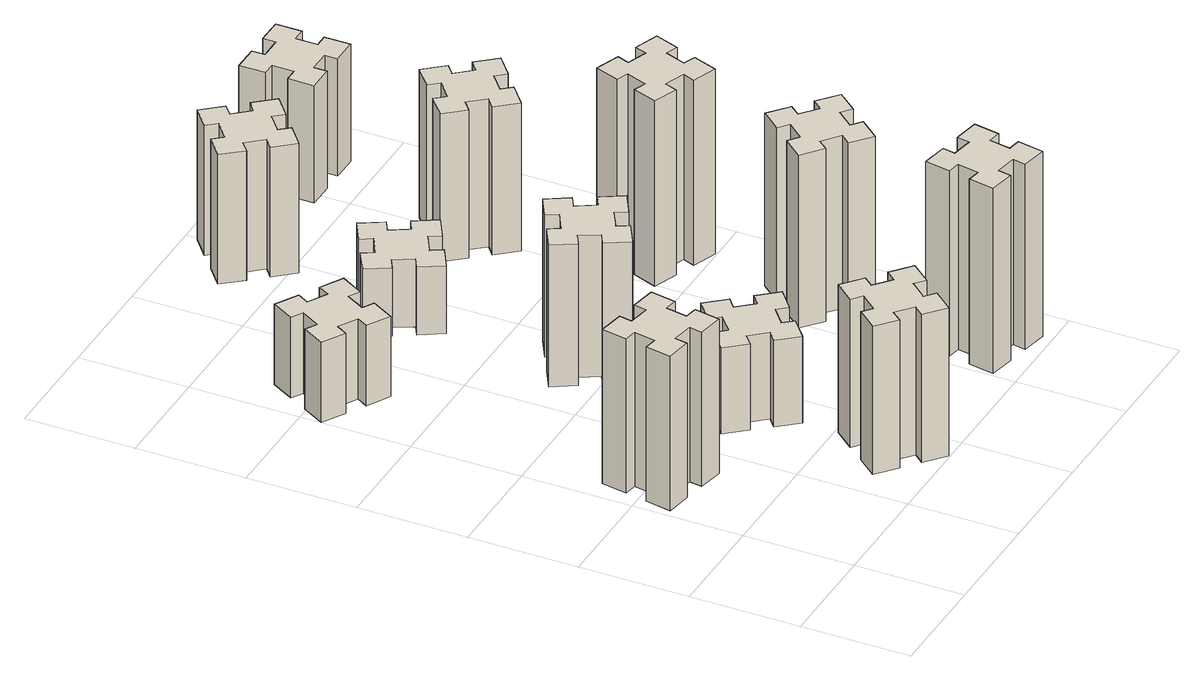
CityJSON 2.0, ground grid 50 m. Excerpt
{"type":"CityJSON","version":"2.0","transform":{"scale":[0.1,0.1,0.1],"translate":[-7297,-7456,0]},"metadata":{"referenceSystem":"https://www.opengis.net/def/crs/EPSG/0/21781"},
"CityObjects":{
"building1":{"type":"Building","attributes":{"class":"1000","function":"1000","usage":"1000","yearOfConstruction":2016,"roofType":"1000","measuredHeight":75,"storeysAboveGround":30,"storeysBelowGround":0},"geometry":[{"type":"Solid","lod":"1","boundaries":[[[[0,1,2,3,4,5,6,7,8,9,10,11,12,13,14,15,16,17,18,19]],[[17,16,20,21]],[[16,15,22,20]],[[15,14,23,22]],[[14,13,24,23]],[[13,12,25,24]],[[12,11,26,25]],[[11,10,27,26]],[[10,9,28,27]],[[9,8,29,28]],[[8,7,30,29]],[[7,6,31,30]],[[6,5,32,31]],[[5,4,33,32]],[[4,3,34,33]],[[3,2,35,34]],[[2,1,36,35]],[[1,0,37,36]],[[0,19,38,37]],[[19,18,39,38]],[[18,17,21,39]],[[24,25,26,27,28,29,30,31,32,33,34,35,36,37,38,39,21,20,22,23]]]]}]},
"building2":{"type":"Building","attributes":{"class":"1000","function":"1000","usage":"1000","yearOfConstruction":2016,"roofType":"1000","measuredHeight":72,"storeysAboveGround":30,"storeysBelowGround":0},"geometry":[{"type":"Solid","lod":"1","boundaries":[[[[40,41,42,43,44,45,46,47,48,49,50,51,52,53,54,55,56,57,58,59]],[[57,56,60,61]],[[56,55,62,60]],[[55,54,63,62]],[[54,53,64,63]],[[53,52,65,64]],[[52,51,66,65]],[[51,50,67,66]],[[50,49,68,67]],[[49,48,69,68]],[[48,47,70,69]],[[47,46,71,70]],[[46,45,72,71]],[[45,44,73,72]],[[44,43,74,73]],[[43,42,75,74]],[[42,41,76,75]],[[41,40,77,76]],[[40,59,78,77]],[[59,58,79,78]],[[58,57,61,79]],[[64,65,66,67,68,69,70,71,72,73,74,75,76,77,78,79,61,60,62,63]]]]}]},
"building3":{"type":"Building","attributes":{"class":"1000","function":"1000","usage":"1000","yearOfConstruction":2016,"roofType":"1000","measuredHeight":39,"storeysAboveGround":30,"storeysBelowGround":0},"geometry":[{"type":"Solid","lod":"1","boundaries":[[[[80,81,82,83,84,85,86,87,88,89,90,91,92,93,94,95,96,97,98,99]],[[97,96,100,101]],[[96,95,102,100]],[[95,94,103,102]],[[94,93,104,103]],[[93,92,105,104]],[[92,91,106,105]],[[91,90,107,106]],[[90,89,108,107]],[[89,88,109,108]],[[88,87,110,109]],[[87,86,111,110]],[[86,85,112,111]],[[85,84,113,112]],[[84,83,114,113]],[[83,82,115,114]],[[82,81,116,115]],[[81,80,117,116]],[[80,99,118,117]],[[99,98,119,118]],[[98,97,101,119]],[[104,105,106,107,108,109,110,111,112,113,114,115,116,117,118,119,101,100,102,103]]]]}]},
"building4":{"type":"Building","attributes":{"class":"1000","function":"1000","usage":"1000","yearOfConstruction":2016,"roofType":"1000","measuredHeight":42,"storeysAboveGround":30,"storeysBelowGround":0},"geometry":[{"type":"Solid","lod":"1","boundaries":[[[[120,121,122,123,124,125,126,127,128,129,130,131,132,133,134,135,136,137,138,139]],[[137,136,140,141]],[[136,135,142,140]],[[135,134,143,142]],[[134,133,144,143]],[[133,132,145,144]],[[132,131,146,145]],[[131,130,147,146]],[[130,129,148,147]],[[129,128,149,148]],[[128,127,150,149]],[[127,126,151,150]],[[126,125,152,151]],[[125,124,153,152]],[[124,123,154,153]],[[123,122,155,154]],[[122,121,156,155]],[[121,120,157,156]],[[120,139,158,157]],[[139,138,159,158]],[[138,137,141,159]],[[144,145,146,147,148,149,150,151,152,153,154,155,156,157,158,159,141,140,142,143]]]]}]},
"building5":{"type":"Building","attributes":{"class":"1000","function":"1000","usage":"1000","yearOfConstruction":2016,"roofType":"1000","measuredHeight":69,"storeysAboveGround":30,"storeysBelowGround":0},"geometry":[{"type":"Solid","lod":"1","boundaries":[[[[160,161,162,163,164,165,166,167,168,169,170,171,172,173,174,175,176,177,178,179]],[[177,176,180,181]],[[176,175,182,180]],[[175,174,183,182]],[[174,173,184,183]],[[173,172,185,184]],[[172,171,186,185]],[[171,170,187,186]],[[170,169,188,187]],[[169,168,189,188]],[[168,167,190,189]],[[167,166,191,190]],[[166,165,192,191]],[[165,164,193,192]],[[164,163,194,193]],[[163,162,195,194]],[[162,161,196,195]],[[161,160,197,196]],[[160,179,198,197]],[[179,178,199,198]],[[178,177,181,199]],[[184,185,186,187,188,189,190,191,192,193,194,195,196,197,198,199,181,180,182,183]]]]}]},
"building6":{"type":"Building","attributes":{"class":"1000","function":"1000","usage":"1000","yearOfConstruction":2016,"roofType":"1000","measuredHeight":33,"storeysAboveGround":30,"storeysBelowGround":0},"geometry":[{"type":"Solid","lod":"1","boundaries":[[[[200,201,202,203,204,205,206,207,208,209,210,211,212,213,214,215,216,217,218,219]],[[217,216,220,221]],[[216,215,222,220]],[[215,214,223,222]],[[214,213,224,223]],[[213,212,225,224]],[[212,211,226,225]],[[211,210,227,226]],[[210,209,228,227]],[[209,208,229,228]],[[208,207,230,229]],[[207,206,231,230]],[[206,205,232,231]],[[205,204,233,232]],[[204,203,234,233]],[[203,202,235,234]],[[202,201,236,235]],[[201,200,237,236]],[[200,219,238,237]],[[219,218,239,238]],[[218,217,221,239]],[[224,225,226,227,228,229,230,231,232,233,234,235,236,237,238,239,221,220,222,223]]]]}]},
"building7":{"type":"Building","attributes":{"class":"1000","function":"1000","usage":"1000","yearOfConstruction":2016,"roofType":"1000","measuredHeight":90,"storeysAboveGround":30,"storeysBelowGround":0},"geometry":[{"type":"Solid","lod":"1","boundaries":[[[[240,241,242,243,244,245,246,247,248,249,250,251,252,253,254,255,256,257,258,259]],[[257,256,260,261]],[[256,255,262,260]],[[255,254,263,262]],[[254,253,264,263]],[[253,252,265,264]],[[252,251,266,265]],[[251,250,267,266]],[[250,249,268,267]],[[249,248,269,268]],[[248,247,270,269]],[[247,246,271,270]],[[246,245,272,271]],[[245,244,273,272]],[[244,243,274,273]],[[243,242,275,274]],[[242,241,276,275]],[[241,240,277,276]],[[240,259,278,277]],[[259,258,279,278]],[[258,257,261,279]],[[264,265,266,267,268,269,270,271,272,273,274,275,276,277,278,279,261,260,262,263]]]]}]},
"building8":{"type":"Building","attributes":{"class":"1000","function":"1000","usage":"1000","yearOfConstruction":2016,"roofType":"1000","measuredHeight":63,"storeysAboveGround":30,"storeysBelowGround":0},"geometry":[{"type":"Solid","lod":"1","boundaries":[[[[280,281,282,283,284,285,286,287,288,289,290,291,292,293,294,295,296,297,298,299]],[[297,296,300,301]],[[296,295,302,300]],[[295,294,303,302]],[[294,293,304,303]],[[293,292,305,304]],[[292,291,306,305]],[[291,290,307,306]],[[290,289,308,307]],[[289,288,309,308]],[[288,287,310,309]],[[287,286,311,310]],[[286,285,312,311]],[[285,284,313,312]],[[284,283,314,313]],[[283,282,315,314]],[[282,281,316,315]],[[281,280,317,316]],[[280,299,318,317]],[[299,298,319,318]],[[298,297,301,319]],[[304,305,306,307,308,309,310,311,312,313,314,315,316,317,318,319,301,300,302,303]]]]}]},
"building9":{"type":"Building","attributes":{"class":"1000","function":"1000","usage":"1000","yearOfConstruction":2016,"roofType":"1000","measuredHeight":84,"storeysAboveGround":30,"storeysBelowGround":0},"geometry":[{"type":"Solid","lod":"1","boundaries":[[[[320,321,322,323,324,325,326,327,328,329,330,331,332,333,334,335,336,337,338,339]],[[337,336,340,341]],[[336,335,342,340]],[[335,334,343,342]],[[334,333,344,343]],[[333,332,345,344]],[[332,331,346,345]],[[331,330,347,346]],[[330,329,348,347]],[[329,328,349,348]],[[328,327,350,349]],[[327,326,351,350]],[[326,325,352,351]],[[325,324,353,352]],[[324,323,354,353]],[[323,322,355,354]],[[322,321,356,355]],[[321,320,357,356]],[[320,339,358,357]],[[339,338,359,358]],[[338,337,341,359]],[[344,345,346,347,348,349,350,351,352,353,354,355,356,357,358,359,341,340,342,343]]]]}]},
"building10":{"type":"Building","attributes":{"class":"1000","function":"1000","usage":"1000","yearOfConstruction":2016,"roofType":"1000","measuredHeight":90,"storeysAboveGround":30,"storeysBelowGround":0},"geometry":[{"type":"Solid","lod":"1","boundaries":[[[[360,361,362,363,364,365,366,367,368,369,370,371,372,373,374,375,376,377,378,379]],[[377,376,380,381]],[[376,375,382,380]],[[375,374,383,382]],[[374,373,384,383]],[[373,372,385,384]],[[372,371,386,385]],[[371,370,387,386]],[[370,369,388,387]],[[369,368,389,388]],[[368,367,390,389]],[[367,366,391,390]],[[366,365,392,391]],[[365,364,393,392]],[[364,363,394,393]],[[363,362,395,394]],[[362,361,396,395]],[[361,360,397,396]],[[360,379,398,397]],[[379,378,399,398]],[[378,377,381,399]],[[384,385,386,387,388,389,390,391,392,393,394,395,396,397,398,399,381,380,382,383]]]]}]},
"building11":{"type":"Building","attributes":{"class":"1000","function":"1000","usage":"1000","yearOfConstruction":2016,"roofType":"1000","measuredHeight":72,"storeysAboveGround":30,"storeysBelowGround":0},"geometry":[{"type":"Solid","lod":"1","boundaries":[[[[400,401,402,403,404,405,406,407,408,409,410,411,412,413,414,415,416,417,418,419]],[[417,416,420,421]],[[416,415,422,420]],[[415,414,423,422]],[[414,413,424,423]],[[413,412,425,424]],[[412,411,426,425]],[[411,410,427,426]],[[410,409,428,427]],[[409,408,429,428]],[[408,407,430,429]],[[407,406,431,430]],[[406,405,432,431]],[[405,404,433,432]],[[404,403,434,433]],[[403,402,435,434]],[[402,401,436,435]],[[401,400,437,436]],[[400,419,438,437]],[[419,418,439,438]],[[418,417,421,439]],[[424,425,426,427,428,429,430,431,432,433,434,435,436,437,438,439,421,420,422,423]]]]}]},
"building12":{"type":"Building","attributes":{"class":"1000","function":"1000","usage":"1000","yearOfConstruction":2016,"roofType":"1000","measuredHeight":57,"storeysAboveGround":30,"storeysBelowGround":0},"geometry":[{"type":"Solid","lod":"1","boundaries":[[[[440,441,442,443,444,445,446,447,448,449,450,451,452,453,454,455,456,457,458,459]],[[457,456,460,461]],[[456,455,462,460]],[[455,454,463,462]],[[454,453,464,463]],[[453,452,465,464]],[[452,451,466,465]],[[451,450,467,466]],[[450,449,468,467]],[[449,448,469,468]],[[448,447,470,469]],[[447,446,471,470]],[[446,445,472,471]],[[445,444,473,472]],[[444,443,474,473]],[[443,442,475,474]],[[442,441,476,475]],[[441,440,477,476]],[[440,459,478,477]],[[459,458,479,478]],[[458,457,461,479]],[[464,465,466,467,468,469,470,471,472,473,474,475,476,477,478,479,461,460,462,463]]]]}]}
},
"vertices":[
[335,917,0],[352,1015,0],[411,1005,0],[432,1123,0],[314,1144,0],[304,1085,0],[205,1102,0],[216,1161,0],[97,1182,0],[77,1064,0],[136,1054,0],[118,955,0],[59,966,0],[38,847,0],[157,827,0],[167,886,0],[265,868,0],[255,809,0],[373,788,0],[394,907,0],[265,868,750],[255,809,750],[167,886,750],[157,827,750],[38,847,750],[59,966,750],[118,955,750],[136,1054,750],[77,1064,750],[97,1182,750],[216,1161,750],[205,1102,750],[304,1085,750],[314,1144,750],[432,1123,750],[411,1005,750],[352,1015,750],[335,917,750],[394,907,750],[373,788,750],
[766,193,0],[843,129,0],[804,83,0],[896,6,0],[973,98,0],[927,136,0],[992,213,0],[1038,174,0],[1115,266,0],[1023,343,0],[984,297,0],[908,362,0],[946,408,0],[854,485,0],[777,393,0],[823,354,0],[759,278,0],[713,316,0],[636,224,0],[728,147,0],[759,278,720],[713,316,720],[823,354,720],[777,393,720],[854,485,720],[946,408,720],[908,362,720],[984,297,720],[1023,343,720],[1115,266,720],[1038,174,720],[992,213,720],[927,136,720],[973,98,720],[896,6,720],[804,83,720],[843,129,720],[766,193,720],[728,147,720],[636,224,720],
[306,2367,0],[356,2454,0],[408,2424,0],[468,2528,0],[364,2588,0],[334,2536,0],[247,2586,0],[277,2638,0],[173,2698,0],[113,2594,0],[165,2564,0],[115,2477,0],[63,2507,0],[3,2403,0],[107,2343,0],[137,2395,0],[224,2345,0],[194,2293,0],[298,2233,0],[358,2337,0],[224,2345,390],[194,2293,390],[137,2395,390],[107,2343,390],[3,2403,390],[63,2507,390],[115,2477,390],[165,2564,390],[113,2594,390],[173,2698,390],[277,2638,390],[247,2586,390],[334,2536,390],[364,2588,390],[468,2528,390],[408,2424,390],[356,2454,390],[306,2367,390],[358,2337,390],[298,2233,390],
[843,1002,0],[766,937,0],[728,983,0],[636,906,0],[713,814,0],[759,853,0],[823,776,0],[777,738,0],[854,646,0],[946,723,0],[908,769,0],[984,833,0],[1023,787,0],[1115,864,0],[1038,956,0],[992,918,0],[927,994,0],[973,1033,0],[896,1125,0],[804,1048,0],[927,994,420],[973,1033,420],[992,918,420],[1038,956,420],[1115,864,420],[1023,787,420],[984,833,420],[908,769,420],[946,723,420],[854,646,420],[777,738,420],[823,776,420],[759,853,420],[713,814,420],[636,906,420],[728,983,420],[766,937,420],[843,1002,420],[804,1048,420],[896,1125,420],
[755,1614,0],[805,1527,0],[753,1497,0],[813,1393,0],[917,1453,0],[887,1505,0],[974,1555,0],[1004,1503,0],[1108,1563,0],[1048,1667,0],[996,1637,0],[946,1724,0],[998,1754,0],[938,1858,0],[834,1798,0],[864,1746,0],[777,1696,0],[747,1748,0],[643,1688,0],[703,1584,0],[777,1696,690],[747,1748,690],[864,1746,690],[834,1798,690],[938,1858,690],[998,1754,690],[946,1724,690],[996,1637,690],[1048,1667,690],[1108,1563,690],[1004,1503,690],[974,1555,690],[887,1505,690],[917,1453,690],[813,1393,690],[753,1497,690],[805,1527,690],[755,1614,690],[703,1584,690],[643,1688,690],
[755,2454,0],[805,2367,0],[753,2337,0],[813,2233,0],[917,2293,0],[887,2345,0],[974,2395,0],[1004,2343,0],[1108,2403,0],[1048,2507,0],[996,2477,0],[946,2564,0],[998,2594,0],[938,2698,0],[834,2638,0],[864,2586,0],[777,2536,0],[747,2588,0],[643,2528,0],[703,2424,0],[777,2536,330],[747,2588,330],[864,2586,330],[834,2638,330],[938,2698,330],[998,2594,330],[946,2564,330],[996,2477,330],[1048,2507,330],[1108,2403,330],[1004,2343,330],[974,2395,330],[887,2345,330],[917,2293,330],[813,2233,330],[753,2337,330],[805,2367,330],[755,2454,330],[703,2424,330],[643,2528,330],
[1784,345,0],[1685,362,0],[1696,421,0],[1577,442,0],[1557,324,0],[1616,314,0],[1598,215,0],[1539,226,0],[1518,107,0],[1637,87,0],[1647,146,0],[1745,128,0],[1735,69,0],[1853,48,0],[1874,167,0],[1815,177,0],[1832,275,0],[1891,265,0],[1912,383,0],[1794,404,0],[1832,275,900],[1891,265,900],[1815,177,900],[1874,167,900],[1853,48,900],[1735,69,900],[1745,128,900],[1647,146,900],[1637,87,900],[1518,107,900],[1539,226,900],[1598,215,900],[1616,314,900],[1557,324,900],[1577,442,900],[1696,421,900],[1685,362,900],[1784,345,900],[1794,404,900],[1912,383,900],
[1092,3238,0],[1027,3314,0],[1073,3353,0],[996,3445,0],[904,3368,0],[943,3322,0],[866,3257,0],[828,3303,0],[736,3226,0],[813,3134,0],[859,3173,0],[923,3096,0],[877,3058,0],[954,2966,0],[1046,3043,0],[1008,3089,0],[1084,3153,0],[1123,3107,0],[1215,3184,0],[1138,3276,0],[1084,3153,630],[1123,3107,630],[1008,3089,630],[1046,3043,630],[954,2966,630],[877,3058,630],[923,3096,630],[859,3173,630],[813,3134,630],[736,3226,630],[828,3303,630],[866,3257,630],[943,3322,630],[904,3368,630],[996,3445,630],[1073,3353,630],[1027,3314,630],[1092,3238,630],[1138,3276,630],[1215,3184,630],
[1767,876,0],[1832,953,0],[1878,914,0],[1955,1006,0],[1863,1083,0],[1824,1037,0],[1748,1102,0],[1786,1148,0],[1694,1225,0],[1617,1133,0],[1663,1094,0],[1599,1018,0],[1553,1056,0],[1476,964,0],[1568,887,0],[1606,933,0],[1683,869,0],[1644,823,0],[1736,746,0],[1813,838,0],[1683,869,840],[1644,823,840],[1606,933,840],[1568,887,840],[1476,964,840],[1553,1056,840],[1599,1018,840],[1663,1094,840],[1617,1133,840],[1694,1225,840],[1786,1148,840],[1748,1102,840],[1824,1037,840],[1863,1083,840],[1955,1006,840],[1878,914,840],[1832,953,840],[1767,876,840],[1813,838,840],[1736,746,840],
[1800,1812,0],[1706,1846,0],[1727,1902,0],[1614,1943,0],[1573,1830,0],[1629,1810,0],[1595,1716,0],[1539,1737,0],[1497,1624,0],[1610,1583,0],[1631,1639,0],[1725,1605,0],[1704,1549,0],[1817,1507,0],[1858,1620,0],[1802,1641,0],[1836,1735,0],[1892,1714,0],[1933,1827,0],[1820,1868,0],[1836,1735,900],[1892,1714,900],[1802,1641,900],[1858,1620,900],[1817,1507,900],[1704,1549,900],[1725,1605,900],[1631,1639,900],[1610,1583,900],[1497,1624,900],[1539,1737,900],[1595,1716,900],[1629,1810,900],[1573,1830,900],[1614,1943,900],[1727,1902,900],[1706,1846,900],[1800,1812,900],[1820,1868,900],[1933,1827,900],
[1399,2433,0],[1463,2356,0],[1417,2318,0],[1494,2226,0],[1586,2303,0],[1548,2349,0],[1624,2413,0],[1663,2367,0],[1755,2444,0],[1678,2536,0],[1632,2498,0],[1567,2574,0],[1613,2613,0],[1536,2705,0],[1444,2628,0],[1483,2582,0],[1406,2517,0],[1368,2563,0],[1276,2486,0],[1353,2394,0],[1406,2517,720],[1368,2563,720],[1483,2582,720],[1444,2628,720],[1536,2705,720],[1613,2613,720],[1567,2574,720],[1632,2498,720],[1678,2536,720],[1755,2444,720],[1663,2367,720],[1624,2413,720],[1548,2349,720],[1586,2303,720],[1494,2226,720],[1417,2318,720],[1463,2356,720],[1399,2433,720],[1353,2394,720],[1276,2486,720],
[1565,3195,0],[1665,3195,0],[1665,3135,0],[1785,3135,0],[1785,3255,0],[1725,3255,0],[1725,3355,0],[1785,3355,0],[1785,3475,0],[1665,3475,0],[1665,3415,0],[1565,3415,0],[1565,3475,0],[1445,3475,0],[1445,3355,0],[1505,3355,0],[1505,3255,0],[1445,3255,0],[1445,3135,0],[1565,3135,0],[1505,3255,570],[1445,3255,570],[1505,3355,570],[1445,3355,570],[1445,3475,570],[1565,3475,570],[1565,3415,570],[1665,3415,570],[1665,3475,570],[1785,3475,570],[1785,3355,570],[1725,3355,570],[1725,3255,570],[1785,3255,570],[1785,3135,570],[1665,3135,570],[1665,3195,570],[1565,3195,570],[1565,3135,570],[1445,3135,570]
]}
